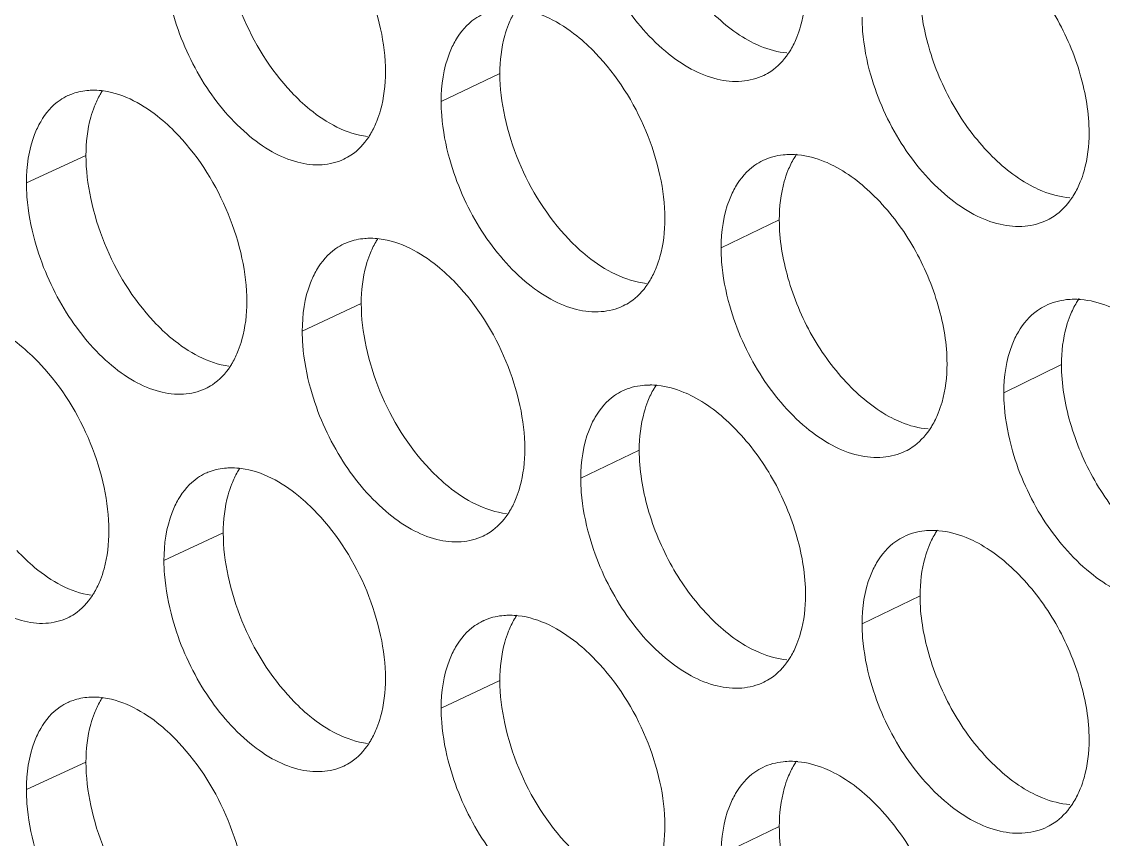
# Model space of a CAD drawing. Header units: millimetres. Extents: x 1177 to 4147, y 93 to 2194.
# Drawn here: x 2566.4 to 2580.43, y 813.43 to 824.05 of the extents above; entities that cross this region are included whole.
import ezdxf

# ---------------------------------------------------------------- set-up
doc = ezdxf.new("R2010")
doc.units = ezdxf.units.MM
doc.header["$LTSCALE"] = 0.1
doc.layers.get('0').update_dxf_attribs({"lineweight": 13})
doc.layers.add('标注', color=251, linetype='Continuous', lineweight=9)

# ---------------------------------------------------------------- blocks, each defined once
blk = doc.blocks.new('02')
at = {"layer": '标注'}
for p, q in [((4444.276, 767.514), (4443.187, 766.999)), ((4436.603, 765.999), (4435.5, 765.491)), ((4436.603, 765.999), (4435.5, 765.491)), ((4449.455, 764.805), (4448.376, 764.285)), ((4441.706, 763.253), (4440.612, 762.74)), ((4441.706, 763.253), (4440.612, 762.74)), ((4454.685, 762.121), (4453.616, 761.595)), ((4446.859, 760.532), (4445.775, 760.014)), ((4446.859, 760.532), (4445.775, 760.014)), ((4439.148, 758.998), (4438.049, 758.487)), ((4452.064, 757.835), (4450.989, 757.312)), ((4452.064, 757.835), (4450.989, 757.312)), ((4444.276, 756.264), (4443.187, 755.749)), ((4436.603, 754.749), (4435.5, 754.241)), ((4449.455, 753.555), (4448.376, 753.035))]:
    blk.add_line(p, q, dxfattribs=at)
for centre, radius, start, end in [((4436.704, 766.168), 1.034, 109.1713, 114.7632), ((4436.704, 766.168), 1.034, 109.1713, 114.7632), ((4436.739, 765.823), 1.384, 82.0095, 89.1943), ((4436.739, 765.823), 1.384, 82.0095, 89.1943), ((4449.664, 764.585), 1.43, 84.4925, 89.9118), ((4441.831, 763.405), 1.051, 110.5478, 115.181), ((4441.831, 763.405), 1.051, 110.5478, 115.181), ((4441.87, 763.06), 1.402, 83.021, 89.4851), ((4441.87, 763.06), 1.402, 83.021, 89.4851), ((4454.923, 761.882), 1.449, 85.444, 90.1903), ((4447.053, 760.321), 1.421, 84.008, 89.7708), ((4447.053, 760.321), 1.421, 84.008, 89.7708), ((4439.261, 759.159), 1.043, 109.8653, 114.9718), ((4439.298, 758.813), 1.393, 82.5184, 89.3404), ((4452.287, 757.606), 1.439, 84.9711, 90.0516), ((4452.287, 757.606), 1.439, 84.9711, 90.0516), ((4444.413, 756.408), 1.06, 111.219, 115.391), ((4444.455, 756.062), 1.411, 83.5175, 89.6286), ((4436.739, 754.573), 1.384, 82.0095, 89.1943), ((4436.704, 754.918), 1.034, 109.1713, 114.7632), ((4449.664, 753.335), 1.43, 84.4925, 89.9118)]:
    blk.add_arc(centre, radius, start, end, dxfattribs=at)
for points, knots in [([(4446.859, 771.782), (4446.859, 771.419), (4446.985, 770.667), (4447.421, 769.614), (4448.076, 768.718), (4448.638, 768.256), (4448.935, 768.102)], [0, 0, 0, 0, 0.247948, 0.513377, 0.771501, 1, 1, 1, 1]), ([(4442.155, 767.545), (4442.155, 767.814), (4442.085, 768.372), (4441.745, 769.451), (4441.276, 770.203), (4440.884, 770.618)], [0, 0, 0, 0, 0.238218, 0.493853, 1, 1, 1, 1]), ([(4439.148, 770.248), (4439.148, 769.979), (4439.218, 769.42), (4439.554, 768.34), (4440.02, 767.588), (4440.411, 767.172)], [0, 0, 0, 0, 0.238432, 0.494215, 1, 1, 1, 1]), ([(4445.935, 770.186), (4446.06, 769.744), (4446.427, 768.912), (4447.134, 768.059), (4447.792, 767.591), (4448.277, 767.394), (4448.748, 767.346), (4449.042, 767.421), (4449.169, 767.482)], [0, 0, 0, 0, 0.295542, 0.576027, 0.700439, 0.810823, 0.909172, 1, 1, 1, 1]), ([(4455.197, 766.418), (4455.197, 766.781), (4455.069, 767.532), (4454.624, 768.582), (4453.958, 769.475), (4453.389, 769.933), (4453.089, 770.086)], [0, 0, 0, 0, 0.247276, 0.512232, 0.770569, 1, 1, 1, 1]), ([(4449.781, 768.19), (4449.808, 768.256), (4449.907, 768.55), (4449.942, 768.863), (4449.942, 769.1)], [0, 0, 0, 0, 0.232474, 1, 1, 1, 1]), ([(4452.064, 769.085), (4452.064, 768.722), (4452.191, 767.97), (4452.632, 766.919), (4453.293, 766.025), (4453.861, 765.567), (4454.16, 765.415)], [0, 0, 0, 0, 0.24758, 0.512681, 0.770856, 1, 1, 1, 1]), ([(4438.207, 768.659), (4438.329, 768.217), (4438.688, 767.387), (4439.382, 766.53), (4440.027, 766.056), (4440.504, 765.854), (4440.967, 765.799), (4441.257, 765.868), (4441.383, 765.927)], [0, 0, 0, 0, 0.29692, 0.578074, 0.702428, 0.812421, 0.910064, 1, 1, 1, 1]), ([(4443.959, 768.616), (4443.908, 768.591), (4443.703, 768.473), (4443.544, 768.286), (4443.454, 768.131)], [0, 0, 0, 0, 0.241601, 1, 1, 1, 1]), ([(4444.59, 768.723), (4444.575, 768.7), (4444.515, 768.605), (4444.467, 768.504), (4444.435, 768.425)], [0, 0, 0, 0, 0.242329, 1, 1, 1, 1]), ([(4446.05, 767.892), (4445.94, 768.007), (4445.535, 768.384), (4445.01, 768.67), (4444.615, 768.714)], [0, 0, 0, 0, 0.284731, 1, 1, 1, 1]), ([(4450.989, 768.562), (4450.989, 768.475), (4451.005, 768.111), (4451.075, 767.751), (4451.151, 767.485)], [0, 0, 0, 0, 0.238471, 1, 1, 1, 1]), ([(4444.435, 768.425), (4444.409, 768.358), (4444.311, 768.064), (4444.276, 767.752), (4444.276, 767.514)], [0, 0, 0, 0, 0.232089, 1, 1, 1, 1]), ([(4449.621, 767.885), (4449.637, 767.908), (4449.698, 768.005), (4449.749, 768.109), (4449.781, 768.19)], [0, 0, 0, 0, 0.242432, 1, 1, 1, 1]), ([(4443.454, 768.131), (4443.41, 768.055), (4443.243, 767.7), (4443.187, 767.301), (4443.187, 766.999)], [0, 0, 0, 0, 0.226658, 1, 1, 1, 1]), ([(4448.935, 768.102), (4448.99, 768.074), (4449.199, 767.976), (4449.427, 767.913), (4449.595, 767.897)], [0, 0, 0, 0, 0.266559, 1, 1, 1, 1]), ([(4447.334, 764.825), (4447.334, 765.094), (4447.263, 765.652), (4446.92, 766.731), (4446.446, 767.48), (4446.05, 767.892)], [0, 0, 0, 0, 0.238081, 0.493556, 1, 1, 1, 1]), ([(4449.169, 767.482), (4449.213, 767.504), (4449.39, 767.605), (4449.535, 767.758), (4449.621, 767.885)], [0, 0, 0, 0, 0.2437, 1, 1, 1, 1]), ([(4441.996, 766.635), (4442.023, 766.702), (4442.12, 766.995), (4442.155, 767.307), (4442.155, 767.545)], [0, 0, 0, 0, 0.232027, 1, 1, 1, 1]), ([(4444.276, 767.514), (4444.276, 767.246), (4444.347, 766.687), (4444.686, 765.608), (4445.157, 764.858), (4445.552, 764.445)], [0, 0, 0, 0, 0.238296, 0.493918, 1, 1, 1, 1]), ([(4451.151, 767.485), (4451.278, 767.042), (4451.649, 766.209), (4452.367, 765.359), (4453.032, 764.895), (4453.524, 764.702), (4454, 764.659), (4454.295, 764.737), (4454.423, 764.8)], [0, 0, 0, 0, 0.294634, 0.574682, 0.699134, 0.809777, 0.908589, 1, 1, 1, 1]), ([(4436.758, 767.206), (4436.724, 767.207), (4436.59, 767.203), (4436.457, 767.177), (4436.364, 767.145)], [0, 0, 0, 0, 0.257182, 1, 1, 1, 1]), ([(4436.758, 767.206), (4436.724, 767.207), (4436.59, 767.203), (4436.457, 767.177), (4436.364, 767.145)], [0, 0, 0, 0, 0.257182, 1, 1, 1, 1]), ([(4436.907, 767.197), (4436.893, 767.175), (4436.837, 767.083), (4436.79, 766.984), (4436.76, 766.908)], [0, 0, 0, 0, 0.24222, 1, 1, 1, 1]), ([(4436.907, 767.197), (4436.893, 767.175), (4436.837, 767.083), (4436.79, 766.984), (4436.76, 766.908)], [0, 0, 0, 0, 0.24222, 1, 1, 1, 1]), ([(4438.32, 766.364), (4438.214, 766.477), (4437.822, 766.851), (4437.316, 767.139), (4436.931, 767.193)], [0, 0, 0, 0, 0.284921, 1, 1, 1, 1]), ([(4438.32, 766.364), (4438.214, 766.477), (4437.822, 766.851), (4437.316, 767.139), (4436.931, 767.193)], [0, 0, 0, 0, 0.284921, 1, 1, 1, 1]), ([(4440.411, 767.172), (4440.518, 767.058), (4440.914, 766.682), (4441.429, 766.395), (4441.819, 766.347)], [0, 0, 0, 0, 0.284983, 1, 1, 1, 1]), ([(4436.27, 767.107), (4436.219, 767.083), (4436.013, 766.967), (4435.853, 766.778), (4435.764, 766.623)], [0, 0, 0, 0, 0.240997, 1, 1, 1, 1]), ([(4436.27, 767.107), (4436.219, 767.083), (4436.013, 766.967), (4435.853, 766.778), (4435.764, 766.623)], [0, 0, 0, 0, 0.240997, 1, 1, 1, 1]), ([(4443.187, 766.999), (4443.187, 766.912), (4443.202, 766.548), (4443.271, 766.188), (4443.346, 765.921)], [0, 0, 0, 0, 0.238377, 1, 1, 1, 1]), ([(4436.76, 766.908), (4436.734, 766.841), (4436.638, 766.548), (4436.603, 766.236), (4436.603, 765.999)], [0, 0, 0, 0, 0.231643, 1, 1, 1, 1]), ([(4436.76, 766.908), (4436.734, 766.841), (4436.638, 766.548), (4436.603, 766.236), (4436.603, 765.999)], [0, 0, 0, 0, 0.231643, 1, 1, 1, 1]), ([(4435.764, 766.623), (4435.72, 766.546), (4435.555, 766.191), (4435.5, 765.793), (4435.5, 765.491)], [0, 0, 0, 0, 0.225927, 1, 1, 1, 1]), ([(4435.764, 766.623), (4435.72, 766.546), (4435.555, 766.191), (4435.5, 765.793), (4435.5, 765.491)], [0, 0, 0, 0, 0.225927, 1, 1, 1, 1]), ([(4441.844, 766.339), (4441.858, 766.362), (4441.917, 766.456), (4441.965, 766.557), (4441.996, 766.635)], [0, 0, 0, 0, 0.242305, 1, 1, 1, 1]), ([(4439.585, 763.288), (4439.585, 763.557), (4439.515, 764.116), (4439.177, 765.195), (4438.711, 765.948), (4438.32, 766.364)], [0, 0, 0, 0, 0.238287, 0.494002, 1, 1, 1, 1]), ([(4439.585, 763.288), (4439.585, 763.557), (4439.515, 764.116), (4439.177, 765.195), (4438.711, 765.948), (4438.32, 766.364)], [0, 0, 0, 0, 0.238287, 0.494002, 1, 1, 1, 1]), ([(4455.034, 765.507), (4455.062, 765.573), (4455.161, 765.867), (4455.197, 766.18), (4455.197, 766.418)], [0, 0, 0, 0, 0.232772, 1, 1, 1, 1]), ([(4441.383, 765.927), (4441.428, 765.949), (4441.61, 766.051), (4441.757, 766.208), (4441.844, 766.339)], [0, 0, 0, 0, 0.243002, 1, 1, 1, 1]), ([(4436.603, 765.999), (4436.603, 765.729), (4436.673, 765.171), (4437.007, 764.091), (4437.47, 763.337), (4437.86, 762.92)], [0, 0, 0, 0, 0.238501, 0.494363, 1, 1, 1, 1]), ([(4436.603, 765.999), (4436.603, 765.729), (4436.673, 765.171), (4437.007, 764.091), (4437.47, 763.337), (4437.86, 762.92)], [0, 0, 0, 0, 0.238501, 0.494363, 1, 1, 1, 1]), ([(4449.666, 766.015), (4449.62, 766.015), (4449.443, 766.006), (4449.267, 765.959), (4449.148, 765.902)], [0, 0, 0, 0, 0.258394, 1, 1, 1, 1]), ([(4449.775, 766.02), (4449.76, 765.997), (4449.699, 765.9), (4449.648, 765.797), (4449.616, 765.716)], [0, 0, 0, 0, 0.242417, 1, 1, 1, 1]), ([(4450.466, 765.804), (4450.411, 765.832), (4450.2, 765.93), (4449.971, 765.992), (4449.801, 766.008)], [0, 0, 0, 0, 0.266613, 1, 1, 1, 1]), ([(4443.346, 765.921), (4443.47, 765.479), (4443.834, 764.648), (4444.537, 763.794), (4445.19, 763.323), (4445.673, 763.125), (4446.142, 763.074), (4446.434, 763.147), (4446.561, 763.208)], [0, 0, 0, 0, 0.295999, 0.576706, 0.701098, 0.811352, 0.909467, 1, 1, 1, 1]), ([(4449.148, 765.902), (4449.097, 765.877), (4448.894, 765.758), (4448.735, 765.571), (4448.645, 765.417)], [0, 0, 0, 0, 0.241979, 1, 1, 1, 1]), ([(4452.564, 762.131), (4452.564, 762.494), (4452.436, 763.246), (4451.993, 764.297), (4451.331, 765.191), (4450.765, 765.65), (4450.466, 765.804)], [0, 0, 0, 0, 0.24746, 0.512581, 0.770891, 1, 1, 1, 1]), ([(4449.616, 765.716), (4449.589, 765.65), (4449.491, 765.356), (4449.455, 765.043), (4449.455, 764.805)], [0, 0, 0, 0, 0.232387, 1, 1, 1, 1]), ([(4435.5, 765.491), (4435.5, 765.404), (4435.515, 765.04), (4435.583, 764.679), (4435.657, 764.412)], [0, 0, 0, 0, 0.238286, 1, 1, 1, 1]), ([(4435.5, 765.491), (4435.5, 765.404), (4435.515, 765.04), (4435.583, 764.679), (4435.657, 764.412)], [0, 0, 0, 0, 0.238286, 1, 1, 1, 1]), ([(4448.645, 765.417), (4448.6, 765.34), (4448.432, 764.986), (4448.376, 764.586), (4448.376, 764.285)], [0, 0, 0, 0, 0.227147, 1, 1, 1, 1]), ([(4454.16, 765.415), (4454.217, 765.386), (4454.433, 765.287), (4454.669, 765.226), (4454.843, 765.212)], [0, 0, 0, 0, 0.266627, 1, 1, 1, 1]), ([(4454.87, 765.197), (4454.886, 765.22), (4454.949, 765.319), (4455.001, 765.424), (4455.034, 765.507)], [0, 0, 0, 0, 0.242531, 1, 1, 1, 1]), ([(4454.423, 764.8), (4454.467, 764.821), (4454.641, 764.922), (4454.784, 765.072), (4454.87, 765.197)], [0, 0, 0, 0, 0.244132, 1, 1, 1, 1]), ([(4447.173, 763.915), (4447.2, 763.982), (4447.299, 764.276), (4447.334, 764.588), (4447.334, 764.825)], [0, 0, 0, 0, 0.232325, 1, 1, 1, 1]), ([(4449.455, 764.805), (4449.455, 764.442), (4449.582, 763.69), (4450.02, 762.639), (4450.678, 761.744), (4451.243, 761.284), (4451.541, 761.13)], [0, 0, 0, 0, 0.247764, 0.513029, 0.771178, 1, 1, 1, 1]), ([(4435.657, 764.412), (4435.778, 763.97), (4436.135, 763.141), (4436.823, 762.283), (4437.464, 761.807), (4437.939, 761.602), (4438.399, 761.545), (4438.688, 761.613), (4438.813, 761.671)], [0, 0, 0, 0, 0.297384, 0.578764, 0.7031, 0.812961, 0.910366, 1, 1, 1, 1]), ([(4435.657, 764.412), (4435.778, 763.97), (4436.135, 763.141), (4436.823, 762.283), (4437.464, 761.807), (4437.939, 761.602), (4438.399, 761.545), (4438.688, 761.613), (4438.813, 761.671)], [0, 0, 0, 0, 0.297384, 0.578764, 0.7031, 0.812961, 0.910366, 1, 1, 1, 1]), ([(4441.383, 764.357), (4441.332, 764.333), (4441.127, 764.215), (4440.967, 764.027), (4440.878, 763.872)], [0, 0, 0, 0, 0.241405, 1, 1, 1, 1]), ([(4441.383, 764.357), (4441.332, 764.333), (4441.127, 764.215), (4440.967, 764.027), (4440.878, 763.872)], [0, 0, 0, 0, 0.241405, 1, 1, 1, 1]), ([(4441.883, 764.462), (4441.846, 764.462), (4441.703, 764.457), (4441.561, 764.427), (4441.462, 764.39)], [0, 0, 0, 0, 0.257421, 1, 1, 1, 1]), ([(4441.883, 764.462), (4441.846, 764.462), (4441.703, 764.457), (4441.561, 764.427), (4441.462, 764.39)], [0, 0, 0, 0, 0.257421, 1, 1, 1, 1]), ([(4442.016, 764.458), (4442.001, 764.436), (4441.943, 764.342), (4441.895, 764.241), (4441.864, 764.163)], [0, 0, 0, 0, 0.24229, 1, 1, 1, 1]), ([(4442.016, 764.458), (4442.001, 764.436), (4441.943, 764.342), (4441.895, 764.241), (4441.864, 764.163)], [0, 0, 0, 0, 0.24229, 1, 1, 1, 1]), ([(4443.46, 763.627), (4443.352, 763.741), (4442.951, 764.117), (4442.433, 764.404), (4442.04, 764.451)], [0, 0, 0, 0, 0.2848, 1, 1, 1, 1]), ([(4443.46, 763.627), (4443.352, 763.741), (4442.951, 764.117), (4442.433, 764.404), (4442.04, 764.451)], [0, 0, 0, 0, 0.2848, 1, 1, 1, 1]), ([(4445.552, 764.445), (4445.662, 764.33), (4446.067, 763.951), (4446.594, 763.666), (4446.991, 763.624)], [0, 0, 0, 0, 0.28484, 1, 1, 1, 1]), ([(4441.864, 764.163), (4441.838, 764.096), (4441.74, 763.803), (4441.706, 763.49), (4441.706, 763.253)], [0, 0, 0, 0, 0.231941, 1, 1, 1, 1]), ([(4441.864, 764.163), (4441.838, 764.096), (4441.74, 763.803), (4441.706, 763.49), (4441.706, 763.253)], [0, 0, 0, 0, 0.231941, 1, 1, 1, 1]), ([(4448.376, 764.285), (4448.376, 764.198), (4448.391, 763.834), (4448.461, 763.474), (4448.537, 763.208)], [0, 0, 0, 0, 0.238439, 1, 1, 1, 1]), ([(4440.878, 763.872), (4440.833, 763.796), (4440.667, 763.441), (4440.612, 763.042), (4440.612, 762.74)], [0, 0, 0, 0, 0.226413, 1, 1, 1, 1]), ([(4440.878, 763.872), (4440.833, 763.796), (4440.667, 763.441), (4440.612, 763.042), (4440.612, 762.74)], [0, 0, 0, 0, 0.226413, 1, 1, 1, 1]), ([(4447.016, 763.614), (4447.031, 763.637), (4447.092, 763.733), (4447.141, 763.836), (4447.173, 763.915)], [0, 0, 0, 0, 0.242387, 1, 1, 1, 1]), ([(4444.738, 760.557), (4444.738, 760.826), (4444.667, 761.384), (4444.326, 762.463), (4443.855, 763.213), (4443.46, 763.627)], [0, 0, 0, 0, 0.23815, 0.493704, 1, 1, 1, 1]), ([(4444.738, 760.557), (4444.738, 760.826), (4444.667, 761.384), (4444.326, 762.463), (4443.855, 763.213), (4443.46, 763.627)], [0, 0, 0, 0, 0.23815, 0.493704, 1, 1, 1, 1]), ([(4446.561, 763.208), (4446.606, 763.229), (4446.784, 763.331), (4446.93, 763.485), (4447.016, 763.614)], [0, 0, 0, 0, 0.243475, 1, 1, 1, 1]), ([(4455.011, 763.342), (4454.995, 763.318), (4454.932, 763.22), (4454.881, 763.114), (4454.848, 763.032)], [0, 0, 0, 0, 0.242516, 1, 1, 1, 1]), ([(4439.427, 762.379), (4439.453, 762.446), (4439.55, 762.739), (4439.585, 763.051), (4439.585, 763.288)], [0, 0, 0, 0, 0.231878, 1, 1, 1, 1]), ([(4439.427, 762.379), (4439.453, 762.446), (4439.55, 762.739), (4439.585, 763.051), (4439.585, 763.288)], [0, 0, 0, 0, 0.231878, 1, 1, 1, 1]), ([(4441.706, 763.253), (4441.706, 762.984), (4441.776, 762.426), (4442.114, 761.346), (4442.582, 760.595), (4442.975, 760.18)], [0, 0, 0, 0, 0.238364, 0.494066, 1, 1, 1, 1]), ([(4441.706, 763.253), (4441.706, 762.984), (4441.776, 762.426), (4442.114, 761.346), (4442.582, 760.595), (4442.975, 760.18)], [0, 0, 0, 0, 0.238364, 0.494066, 1, 1, 1, 1]), ([(4448.537, 763.208), (4448.662, 762.765), (4449.032, 761.932), (4449.744, 761.081), (4450.405, 760.615), (4450.894, 760.42), (4451.368, 760.374), (4451.662, 760.451), (4451.79, 760.513)], [0, 0, 0, 0, 0.295087, 0.575352, 0.699785, 0.810298, 0.90888, 1, 1, 1, 1]), ([(4454.388, 763.212), (4454.337, 763.187), (4454.135, 763.067), (4453.976, 762.88), (4453.886, 762.727)], [0, 0, 0, 0, 0.242339, 1, 1, 1, 1]), ([(4454.918, 763.331), (4454.871, 763.331), (4454.69, 763.322), (4454.509, 763.272), (4454.388, 763.212)], [0, 0, 0, 0, 0.258411, 1, 1, 1, 1]), ([(4455.726, 763.124), (4455.669, 763.153), (4455.45, 763.252), (4455.213, 763.313), (4455.038, 763.327)], [0, 0, 0, 0, 0.266684, 1, 1, 1, 1]), ([(4435.769, 762.117), (4435.664, 762.229), (4435.277, 762.602), (4434.778, 762.891), (4434.396, 762.947)], [0, 0, 0, 0, 0.284973, 1, 1, 1, 1]), ([(4454.848, 763.032), (4454.821, 762.966), (4454.721, 762.672), (4454.685, 762.358), (4454.685, 762.121)], [0, 0, 0, 0, 0.232686, 1, 1, 1, 1]), ([(4437.86, 762.92), (4437.966, 762.806), (4438.358, 762.431), (4438.866, 762.143), (4439.253, 762.092)], [0, 0, 0, 0, 0.285047, 1, 1, 1, 1]), ([(4437.86, 762.92), (4437.966, 762.806), (4438.358, 762.431), (4438.866, 762.143), (4439.253, 762.092)], [0, 0, 0, 0, 0.285047, 1, 1, 1, 1]), ([(4440.612, 762.74), (4440.612, 762.653), (4440.627, 762.29), (4440.696, 761.929), (4440.77, 761.662)], [0, 0, 0, 0, 0.238347, 1, 1, 1, 1]), ([(4440.612, 762.74), (4440.612, 762.653), (4440.627, 762.29), (4440.696, 761.929), (4440.77, 761.662)], [0, 0, 0, 0, 0.238347, 1, 1, 1, 1]), ([(4453.886, 762.727), (4453.841, 762.65), (4453.673, 762.296), (4453.616, 761.896), (4453.616, 761.595)], [0, 0, 0, 0, 0.227639, 1, 1, 1, 1]), ([(4439.277, 762.086), (4439.291, 762.109), (4439.349, 762.202), (4439.396, 762.302), (4439.427, 762.379)], [0, 0, 0, 0, 0.242268, 1, 1, 1, 1]), ([(4439.277, 762.086), (4439.291, 762.109), (4439.349, 762.202), (4439.396, 762.302), (4439.427, 762.379)], [0, 0, 0, 0, 0.242268, 1, 1, 1, 1]), ([(4452.401, 761.22), (4452.428, 761.287), (4452.528, 761.58), (4452.564, 761.893), (4452.564, 762.131)], [0, 0, 0, 0, 0.232623, 1, 1, 1, 1]), ([(4437.028, 759.038), (4437.028, 759.307), (4436.958, 759.866), (4436.622, 760.946), (4436.159, 761.699), (4435.769, 762.117)], [0, 0, 0, 0, 0.238356, 0.494151, 1, 1, 1, 1]), ([(4438.813, 761.671), (4438.859, 761.693), (4439.042, 761.795), (4439.19, 761.954), (4439.277, 762.086)], [0, 0, 0, 0, 0.242755, 1, 1, 1, 1]), ([(4438.813, 761.671), (4438.859, 761.693), (4439.042, 761.795), (4439.19, 761.954), (4439.277, 762.086)], [0, 0, 0, 0, 0.242755, 1, 1, 1, 1]), ([(4454.685, 762.121), (4454.685, 761.758), (4454.813, 761.006), (4455.256, 759.956), (4455.921, 759.064), (4456.491, 758.607), (4456.791, 758.456)], [0, 0, 0, 0, 0.247397, 0.512334, 0.770535, 1, 1, 1, 1]), ([(4447.059, 761.741), (4447.013, 761.741), (4446.838, 761.733), (4446.665, 761.687), (4446.547, 761.631)], [0, 0, 0, 0, 0.258386, 1, 1, 1, 1]), ([(4447.059, 761.741), (4447.013, 761.741), (4446.838, 761.733), (4446.665, 761.687), (4446.547, 761.631)], [0, 0, 0, 0, 0.258386, 1, 1, 1, 1]), ([(4447.176, 761.743), (4447.161, 761.721), (4447.101, 761.625), (4447.051, 761.522), (4447.019, 761.443)], [0, 0, 0, 0, 0.242372, 1, 1, 1, 1]), ([(4447.176, 761.743), (4447.161, 761.721), (4447.101, 761.625), (4447.051, 761.522), (4447.019, 761.443)], [0, 0, 0, 0, 0.242372, 1, 1, 1, 1]), ([(4447.855, 761.528), (4447.8, 761.556), (4447.593, 761.653), (4447.368, 761.716), (4447.201, 761.733)], [0, 0, 0, 0, 0.266572, 1, 1, 1, 1]), ([(4447.855, 761.528), (4447.8, 761.556), (4447.593, 761.653), (4447.368, 761.716), (4447.201, 761.733)], [0, 0, 0, 0, 0.266572, 1, 1, 1, 1]), ([(4440.77, 761.662), (4440.893, 761.22), (4441.255, 760.389), (4441.953, 759.534), (4442.602, 759.062), (4443.082, 758.861), (4443.548, 758.808), (4443.839, 758.88), (4443.965, 758.939)], [0, 0, 0, 0, 0.296459, 0.577388, 0.701761, 0.811885, 0.909764, 1, 1, 1, 1]), ([(4440.77, 761.662), (4440.893, 761.22), (4441.255, 760.389), (4441.953, 759.534), (4442.602, 759.062), (4443.082, 758.861), (4443.548, 758.808), (4443.839, 758.88), (4443.965, 758.939)], [0, 0, 0, 0, 0.296459, 0.577388, 0.701761, 0.811885, 0.909764, 1, 1, 1, 1]), ([(4446.547, 761.631), (4446.496, 761.606), (4446.292, 761.488), (4446.133, 761.3), (4446.043, 761.146)], [0, 0, 0, 0, 0.241792, 1, 1, 1, 1]), ([(4446.547, 761.631), (4446.496, 761.606), (4446.292, 761.488), (4446.133, 761.3), (4446.043, 761.146)], [0, 0, 0, 0, 0.241792, 1, 1, 1, 1]), ([(4449.942, 757.85), (4449.942, 758.213), (4449.815, 758.965), (4449.375, 760.017), (4448.716, 760.912), (4448.152, 761.373), (4447.855, 761.528)], [0, 0, 0, 0, 0.247645, 0.51293, 0.771215, 1, 1, 1, 1]), ([(4449.942, 757.85), (4449.942, 758.213), (4449.815, 758.965), (4449.375, 760.017), (4448.716, 760.912), (4448.152, 761.373), (4447.855, 761.528)], [0, 0, 0, 0, 0.247645, 0.51293, 0.771215, 1, 1, 1, 1]), ([(4453.616, 761.595), (4453.616, 761.508), (4453.631, 761.145), (4453.702, 760.785), (4453.778, 760.519)], [0, 0, 0, 0, 0.238502, 1, 1, 1, 1]), ([(4447.019, 761.443), (4446.993, 761.376), (4446.895, 761.082), (4446.859, 760.769), (4446.859, 760.532)], [0, 0, 0, 0, 0.232238, 1, 1, 1, 1]), ([(4447.019, 761.443), (4446.993, 761.376), (4446.895, 761.082), (4446.859, 760.769), (4446.859, 760.532)], [0, 0, 0, 0, 0.232238, 1, 1, 1, 1]), ([(4446.043, 761.146), (4445.998, 761.069), (4445.831, 760.715), (4445.775, 760.316), (4445.775, 760.014)], [0, 0, 0, 0, 0.226902, 1, 1, 1, 1]), ([(4446.043, 761.146), (4445.998, 761.069), (4445.831, 760.715), (4445.775, 760.316), (4445.775, 760.014)], [0, 0, 0, 0, 0.226902, 1, 1, 1, 1]), ([(4451.541, 761.13), (4451.597, 761.102), (4451.81, 761.003), (4452.041, 760.941), (4452.213, 760.926)], [0, 0, 0, 0, 0.266595, 1, 1, 1, 1]), ([(4452.239, 760.913), (4452.255, 760.936), (4452.317, 761.034), (4452.369, 761.139), (4452.401, 761.22)], [0, 0, 0, 0, 0.242481, 1, 1, 1, 1]), ([(4451.79, 760.513), (4451.834, 760.535), (4452.009, 760.635), (4452.153, 760.787), (4452.239, 760.913)], [0, 0, 0, 0, 0.24392, 1, 1, 1, 1]), ([(4444.578, 759.647), (4444.605, 759.714), (4444.703, 760.007), (4444.738, 760.32), (4444.738, 760.557)], [0, 0, 0, 0, 0.232176, 1, 1, 1, 1]), ([(4444.578, 759.647), (4444.605, 759.714), (4444.703, 760.007), (4444.738, 760.32), (4444.738, 760.557)], [0, 0, 0, 0, 0.232176, 1, 1, 1, 1]), ([(4446.859, 760.532), (4446.859, 760.169), (4446.985, 759.417), (4447.421, 758.364), (4448.076, 757.468), (4448.638, 757.006), (4448.935, 756.852)], [0, 0, 0, 0, 0.247948, 0.513377, 0.771501, 1, 1, 1, 1]), ([(4446.859, 760.532), (4446.859, 760.169), (4446.985, 759.417), (4447.421, 758.364), (4448.076, 757.468), (4448.638, 757.006), (4448.935, 756.852)], [0, 0, 0, 0, 0.247948, 0.513377, 0.771501, 1, 1, 1, 1]), ([(4453.778, 760.519), (4453.905, 760.075), (4454.28, 759.242), (4455.002, 758.393), (4455.671, 757.931), (4456.166, 757.74), (4456.644, 757.699), (4456.941, 757.779), (4457.07, 757.843)], [0, 0, 0, 0, 0.294183, 0.574014, 0.698487, 0.809259, 0.908301, 1, 1, 1, 1]), ([(4433.119, 760.171), (4433.24, 759.73), (4433.594, 758.9), (4434.278, 758.041), (4434.915, 757.563), (4435.386, 757.357), (4435.845, 757.297), (4436.132, 757.364), (4436.256, 757.421)], [0, 0, 0, 0, 0.29785, 0.579458, 0.703775, 0.813505, 0.91067, 1, 1, 1, 1]), ([(4439.314, 760.206), (4439.278, 760.206), (4439.14, 760.202), (4439.003, 760.174), (4438.906, 760.139)], [0, 0, 0, 0, 0.257304, 1, 1, 1, 1]), ([(4439.455, 760.2), (4439.441, 760.178), (4439.383, 760.084), (4439.336, 759.985), (4439.306, 759.907)], [0, 0, 0, 0, 0.242253, 1, 1, 1, 1]), ([(4440.884, 759.368), (4440.776, 759.481), (4440.38, 759.856), (4439.868, 760.143), (4439.479, 760.194)], [0, 0, 0, 0, 0.284863, 1, 1, 1, 1]), ([(4442.975, 760.18), (4443.084, 760.066), (4443.484, 759.688), (4444.005, 759.402), (4444.398, 759.357)], [0, 0, 0, 0, 0.284914, 1, 1, 1, 1]), ([(4442.975, 760.18), (4443.084, 760.066), (4443.484, 759.688), (4444.005, 759.402), (4444.398, 759.357)], [0, 0, 0, 0, 0.284914, 1, 1, 1, 1]), ([(4438.82, 760.104), (4438.769, 760.08), (4438.563, 759.963), (4438.404, 759.774), (4438.314, 759.62)], [0, 0, 0, 0, 0.241203, 1, 1, 1, 1]), ([(4445.775, 760.014), (4445.775, 759.927), (4445.79, 759.563), (4445.86, 759.203), (4445.935, 758.936)], [0, 0, 0, 0, 0.238408, 1, 1, 1, 1]), ([(4445.775, 760.014), (4445.775, 759.927), (4445.79, 759.563), (4445.86, 759.203), (4445.935, 758.936)], [0, 0, 0, 0, 0.238408, 1, 1, 1, 1]), ([(4439.306, 759.907), (4439.279, 759.841), (4439.183, 759.547), (4439.148, 759.235), (4439.148, 758.998)], [0, 0, 0, 0, 0.231792, 1, 1, 1, 1]), ([(4438.314, 759.62), (4438.27, 759.543), (4438.104, 759.188), (4438.049, 758.789), (4438.049, 758.487)], [0, 0, 0, 0, 0.22617, 1, 1, 1, 1]), ([(4444.423, 759.349), (4444.438, 759.371), (4444.498, 759.467), (4444.547, 759.568), (4444.578, 759.647)], [0, 0, 0, 0, 0.242345, 1, 1, 1, 1]), ([(4444.423, 759.349), (4444.438, 759.371), (4444.498, 759.467), (4444.547, 759.568), (4444.578, 759.647)], [0, 0, 0, 0, 0.242345, 1, 1, 1, 1]), ([(4442.155, 756.295), (4442.155, 756.564), (4442.085, 757.122), (4441.745, 758.201), (4441.276, 758.953), (4440.884, 759.368)], [0, 0, 0, 0, 0.238218, 0.493853, 1, 1, 1, 1]), ([(4443.965, 758.939), (4444.01, 758.961), (4444.191, 759.063), (4444.337, 759.219), (4444.423, 759.349)], [0, 0, 0, 0, 0.243242, 1, 1, 1, 1]), ([(4443.965, 758.939), (4444.01, 758.961), (4444.191, 759.063), (4444.337, 759.219), (4444.423, 759.349)], [0, 0, 0, 0, 0.243242, 1, 1, 1, 1]), ([(4436.87, 758.129), (4436.897, 758.196), (4436.993, 758.489), (4437.028, 758.801), (4437.028, 759.038)], [0, 0, 0, 0, 0.231729, 1, 1, 1, 1]), ([(4439.148, 758.998), (4439.148, 758.729), (4439.218, 758.17), (4439.554, 757.09), (4440.02, 756.338), (4440.411, 755.922)], [0, 0, 0, 0, 0.238432, 0.494215, 1, 1, 1, 1]), ([(4445.935, 758.936), (4446.06, 758.494), (4446.427, 757.662), (4447.134, 756.809), (4447.792, 756.341), (4448.277, 756.144), (4448.748, 756.096), (4449.042, 756.171), (4449.169, 756.232)], [0, 0, 0, 0, 0.295542, 0.576027, 0.700439, 0.810823, 0.909172, 1, 1, 1, 1]), ([(4445.935, 758.936), (4446.06, 758.494), (4446.427, 757.662), (4447.134, 756.809), (4447.792, 756.341), (4448.277, 756.144), (4448.748, 756.096), (4449.042, 756.171), (4449.169, 756.232)], [0, 0, 0, 0, 0.295542, 0.576027, 0.700439, 0.810823, 0.909172, 1, 1, 1, 1]), ([(4451.762, 758.929), (4451.711, 758.904), (4451.508, 758.784), (4451.349, 758.597), (4451.259, 758.444)], [0, 0, 0, 0, 0.242161, 1, 1, 1, 1]), ([(4451.762, 758.929), (4451.711, 758.904), (4451.508, 758.784), (4451.349, 758.597), (4451.259, 758.444)], [0, 0, 0, 0, 0.242161, 1, 1, 1, 1]), ([(4452.286, 759.045), (4452.239, 759.045), (4452.06, 759.036), (4451.882, 758.987), (4451.762, 758.929)], [0, 0, 0, 0, 0.258402, 1, 1, 1, 1]), ([(4452.286, 759.045), (4452.239, 759.045), (4452.06, 759.036), (4451.882, 758.987), (4451.762, 758.929)], [0, 0, 0, 0, 0.258402, 1, 1, 1, 1]), ([(4452.387, 759.053), (4452.371, 759.03), (4452.309, 758.932), (4452.258, 758.828), (4452.226, 758.746)], [0, 0, 0, 0, 0.242465, 1, 1, 1, 1]), ([(4452.387, 759.053), (4452.371, 759.03), (4452.309, 758.932), (4452.258, 758.828), (4452.226, 758.746)], [0, 0, 0, 0, 0.242465, 1, 1, 1, 1]), ([(4453.089, 758.836), (4453.033, 758.864), (4452.819, 758.963), (4452.586, 759.025), (4452.413, 759.04)], [0, 0, 0, 0, 0.266651, 1, 1, 1, 1]), ([(4453.089, 758.836), (4453.033, 758.864), (4452.819, 758.963), (4452.586, 759.025), (4452.413, 759.04)], [0, 0, 0, 0, 0.266651, 1, 1, 1, 1]), ([(4452.226, 758.746), (4452.199, 758.68), (4452.1, 758.386), (4452.064, 758.073), (4452.064, 757.835)], [0, 0, 0, 0, 0.232536, 1, 1, 1, 1]), ([(4452.226, 758.746), (4452.199, 758.68), (4452.1, 758.386), (4452.064, 758.073), (4452.064, 757.835)], [0, 0, 0, 0, 0.232536, 1, 1, 1, 1]), ([(4455.197, 755.168), (4455.197, 755.531), (4455.069, 756.282), (4454.624, 757.332), (4453.958, 758.225), (4453.389, 758.683), (4453.089, 758.836)], [0, 0, 0, 0, 0.247276, 0.512232, 0.770569, 1, 1, 1, 1]), ([(4455.197, 755.168), (4455.197, 755.531), (4455.069, 756.282), (4454.624, 757.332), (4453.958, 758.225), (4453.389, 758.683), (4453.089, 758.836)], [0, 0, 0, 0, 0.247276, 0.512232, 0.770569, 1, 1, 1, 1]), ([(4435.322, 758.674), (4435.427, 758.561), (4435.814, 758.187), (4436.316, 757.898), (4436.699, 757.844)], [0, 0, 0, 0, 0.285106, 1, 1, 1, 1]), ([(4438.049, 758.487), (4438.049, 758.401), (4438.064, 758.037), (4438.133, 757.676), (4438.207, 757.409)], [0, 0, 0, 0, 0.238316, 1, 1, 1, 1]), ([(4451.259, 758.444), (4451.214, 758.367), (4451.046, 758.013), (4450.989, 757.613), (4450.989, 757.312)], [0, 0, 0, 0, 0.227393, 1, 1, 1, 1]), ([(4451.259, 758.444), (4451.214, 758.367), (4451.046, 758.013), (4450.989, 757.613), (4450.989, 757.312)], [0, 0, 0, 0, 0.227393, 1, 1, 1, 1]), ([(4436.723, 757.839), (4436.737, 757.861), (4436.794, 757.954), (4436.84, 758.053), (4436.87, 758.129)], [0, 0, 0, 0, 0.242235, 1, 1, 1, 1]), ([(4436.256, 757.421), (4436.303, 757.442), (4436.487, 757.545), (4436.636, 757.706), (4436.723, 757.839)], [0, 0, 0, 0, 0.242501, 1, 1, 1, 1]), ([(4449.781, 756.94), (4449.808, 757.006), (4449.907, 757.3), (4449.942, 757.613), (4449.942, 757.85)], [0, 0, 0, 0, 0.232474, 1, 1, 1, 1]), ([(4449.781, 756.94), (4449.808, 757.006), (4449.907, 757.3), (4449.942, 757.613), (4449.942, 757.85)], [0, 0, 0, 0, 0.232474, 1, 1, 1, 1]), ([(4452.064, 757.835), (4452.064, 757.472), (4452.191, 756.72), (4452.632, 755.669), (4453.293, 754.775), (4453.861, 754.317), (4454.16, 754.165)], [0, 0, 0, 0, 0.24758, 0.512681, 0.770856, 1, 1, 1, 1]), ([(4452.064, 757.835), (4452.064, 757.472), (4452.191, 756.72), (4452.632, 755.669), (4453.293, 754.775), (4453.861, 754.317), (4454.16, 754.165)], [0, 0, 0, 0, 0.24758, 0.512681, 0.770856, 1, 1, 1, 1]), ([(4438.207, 757.409), (4438.329, 756.967), (4438.688, 756.137), (4439.382, 755.28), (4440.027, 754.806), (4440.504, 754.604), (4440.967, 754.549), (4441.257, 754.618), (4441.383, 754.677)], [0, 0, 0, 0, 0.29692, 0.578074, 0.702428, 0.812421, 0.910064, 1, 1, 1, 1]), ([(4443.959, 757.366), (4443.908, 757.341), (4443.703, 757.223), (4443.544, 757.036), (4443.454, 756.881)], [0, 0, 0, 0, 0.241601, 1, 1, 1, 1]), ([(4444.464, 757.473), (4444.426, 757.473), (4444.279, 757.468), (4444.132, 757.436), (4444.03, 757.396)], [0, 0, 0, 0, 0.257534, 1, 1, 1, 1]), ([(4444.59, 757.473), (4444.575, 757.45), (4444.515, 757.355), (4444.467, 757.254), (4444.435, 757.175)], [0, 0, 0, 0, 0.242329, 1, 1, 1, 1]), ([(4446.05, 756.642), (4445.94, 756.757), (4445.535, 757.134), (4445.01, 757.42), (4444.615, 757.464)], [0, 0, 0, 0, 0.284731, 1, 1, 1, 1]), ([(4444.435, 757.175), (4444.409, 757.108), (4444.311, 756.814), (4444.276, 756.502), (4444.276, 756.264)], [0, 0, 0, 0, 0.232089, 1, 1, 1, 1]), ([(4450.989, 757.312), (4450.989, 757.225), (4451.005, 756.861), (4451.075, 756.501), (4451.151, 756.235)], [0, 0, 0, 0, 0.238471, 1, 1, 1, 1]), ([(4450.989, 757.312), (4450.989, 757.225), (4451.005, 756.861), (4451.075, 756.501), (4451.151, 756.235)], [0, 0, 0, 0, 0.238471, 1, 1, 1, 1]), ([(4449.621, 756.635), (4449.637, 756.658), (4449.698, 756.755), (4449.749, 756.859), (4449.781, 756.94)], [0, 0, 0, 0, 0.242432, 1, 1, 1, 1]), ([(4449.621, 756.635), (4449.637, 756.658), (4449.698, 756.755), (4449.749, 756.859), (4449.781, 756.94)], [0, 0, 0, 0, 0.242432, 1, 1, 1, 1]), ([(4443.454, 756.881), (4443.41, 756.805), (4443.243, 756.45), (4443.187, 756.051), (4443.187, 755.749)], [0, 0, 0, 0, 0.226658, 1, 1, 1, 1]), ([(4448.935, 756.852), (4448.99, 756.824), (4449.199, 756.726), (4449.427, 756.663), (4449.595, 756.647)], [0, 0, 0, 0, 0.266559, 1, 1, 1, 1]), ([(4448.935, 756.852), (4448.99, 756.824), (4449.199, 756.726), (4449.427, 756.663), (4449.595, 756.647)], [0, 0, 0, 0, 0.266559, 1, 1, 1, 1]), ([(4447.334, 753.575), (4447.334, 753.844), (4447.263, 754.402), (4446.92, 755.481), (4446.446, 756.23), (4446.05, 756.642)], [0, 0, 0, 0, 0.238081, 0.493556, 1, 1, 1, 1]), ([(4449.169, 756.232), (4449.213, 756.254), (4449.39, 756.355), (4449.535, 756.508), (4449.621, 756.635)], [0, 0, 0, 0, 0.2437, 1, 1, 1, 1]), ([(4449.169, 756.232), (4449.213, 756.254), (4449.39, 756.355), (4449.535, 756.508), (4449.621, 756.635)], [0, 0, 0, 0, 0.2437, 1, 1, 1, 1]), ([(4441.996, 755.385), (4442.023, 755.452), (4442.12, 755.745), (4442.155, 756.057), (4442.155, 756.295)], [0, 0, 0, 0, 0.232027, 1, 1, 1, 1]), ([(4444.276, 756.264), (4444.276, 755.996), (4444.347, 755.437), (4444.686, 754.358), (4445.157, 753.608), (4445.552, 753.195)], [0, 0, 0, 0, 0.238296, 0.493918, 1, 1, 1, 1]), ([(4451.151, 756.235), (4451.278, 755.792), (4451.649, 754.959), (4452.367, 754.109), (4453.032, 753.645), (4453.524, 753.452), (4454, 753.409), (4454.295, 753.487), (4454.423, 753.55)], [0, 0, 0, 0, 0.294634, 0.574682, 0.699134, 0.809777, 0.908589, 1, 1, 1, 1]), ([(4451.151, 756.235), (4451.278, 755.792), (4451.649, 754.959), (4452.367, 754.109), (4453.032, 753.645), (4453.524, 753.452), (4454, 753.409), (4454.295, 753.487), (4454.423, 753.55)], [0, 0, 0, 0, 0.294634, 0.574682, 0.699134, 0.809777, 0.908589, 1, 1, 1, 1]), ([(4436.758, 755.956), (4436.724, 755.957), (4436.59, 755.953), (4436.457, 755.927), (4436.364, 755.895)], [0, 0, 0, 0, 0.257182, 1, 1, 1, 1]), ([(4436.907, 755.947), (4436.893, 755.925), (4436.837, 755.833), (4436.79, 755.734), (4436.76, 755.658)], [0, 0, 0, 0, 0.24222, 1, 1, 1, 1]), ([(4438.32, 755.114), (4438.214, 755.227), (4437.822, 755.601), (4437.316, 755.889), (4436.931, 755.943)], [0, 0, 0, 0, 0.284921, 1, 1, 1, 1]), ([(4440.411, 755.922), (4440.518, 755.808), (4440.914, 755.432), (4441.429, 755.145), (4441.819, 755.097)], [0, 0, 0, 0, 0.284983, 1, 1, 1, 1]), ([(4436.27, 755.857), (4436.219, 755.833), (4436.013, 755.717), (4435.853, 755.528), (4435.764, 755.373)], [0, 0, 0, 0, 0.240997, 1, 1, 1, 1]), ([(4443.187, 755.749), (4443.187, 755.662), (4443.202, 755.298), (4443.271, 754.938), (4443.346, 754.671)], [0, 0, 0, 0, 0.238377, 1, 1, 1, 1]), ([(4436.76, 755.658), (4436.734, 755.591), (4436.638, 755.298), (4436.603, 754.986), (4436.603, 754.749)], [0, 0, 0, 0, 0.231643, 1, 1, 1, 1]), ([(4435.764, 755.373), (4435.72, 755.296), (4435.555, 754.941), (4435.5, 754.543), (4435.5, 754.241)], [0, 0, 0, 0, 0.225927, 1, 1, 1, 1]), ([(4441.844, 755.089), (4441.858, 755.112), (4441.917, 755.206), (4441.965, 755.307), (4441.996, 755.385)], [0, 0, 0, 0, 0.242305, 1, 1, 1, 1]), ([(4439.585, 752.038), (4439.585, 752.307), (4439.515, 752.866), (4439.177, 753.945), (4438.711, 754.698), (4438.32, 755.114)], [0, 0, 0, 0, 0.238287, 0.494002, 1, 1, 1, 1]), ([(4455.034, 754.257), (4455.062, 754.323), (4455.161, 754.617), (4455.197, 754.93), (4455.197, 755.168)], [0, 0, 0, 0, 0.232772, 1, 1, 1, 1]), ([(4455.034, 754.257), (4455.062, 754.323), (4455.161, 754.617), (4455.197, 754.93), (4455.197, 755.168)], [0, 0, 0, 0, 0.232772, 1, 1, 1, 1]), ([(4441.383, 754.677), (4441.428, 754.699), (4441.61, 754.801), (4441.757, 754.958), (4441.844, 755.089)], [0, 0, 0, 0, 0.243002, 1, 1, 1, 1]), ([(4436.603, 754.749), (4436.603, 754.479), (4436.673, 753.921), (4437.007, 752.841), (4437.47, 752.087), (4437.86, 751.67)], [0, 0, 0, 0, 0.238501, 0.494363, 1, 1, 1, 1]), ([(4449.666, 754.765), (4449.62, 754.765), (4449.443, 754.756), (4449.267, 754.709), (4449.148, 754.652)], [0, 0, 0, 0, 0.258394, 1, 1, 1, 1]), ([(4449.775, 754.77), (4449.76, 754.747), (4449.699, 754.65), (4449.648, 754.547), (4449.616, 754.466)], [0, 0, 0, 0, 0.242417, 1, 1, 1, 1]), ([(4450.466, 754.554), (4450.411, 754.582), (4450.2, 754.68), (4449.971, 754.742), (4449.801, 754.758)], [0, 0, 0, 0, 0.266613, 1, 1, 1, 1]), ([(4443.346, 754.671), (4443.47, 754.229), (4443.834, 753.398), (4444.537, 752.544), (4445.19, 752.073), (4445.673, 751.875), (4446.142, 751.824), (4446.434, 751.897), (4446.561, 751.958)], [0, 0, 0, 0, 0.295999, 0.576706, 0.701098, 0.811352, 0.909467, 1, 1, 1, 1]), ([(4449.148, 754.652), (4449.097, 754.627), (4448.894, 754.508), (4448.735, 754.321), (4448.645, 754.167)], [0, 0, 0, 0, 0.241979, 1, 1, 1, 1]), ([(4452.564, 750.881), (4452.564, 751.244), (4452.436, 751.996), (4451.993, 753.047), (4451.331, 753.941), (4450.765, 754.4), (4450.466, 754.554)], [0, 0, 0, 0, 0.24746, 0.512581, 0.770891, 1, 1, 1, 1]), ([(4449.616, 754.466), (4449.589, 754.4), (4449.491, 754.106), (4449.455, 753.793), (4449.455, 753.555)], [0, 0, 0, 0, 0.232387, 1, 1, 1, 1]), ([(4435.5, 754.241), (4435.5, 754.154), (4435.515, 753.79), (4435.583, 753.429), (4435.657, 753.162)], [0, 0, 0, 0, 0.238286, 1, 1, 1, 1]), ([(4448.645, 754.167), (4448.6, 754.09), (4448.432, 753.736), (4448.376, 753.336), (4448.376, 753.035)], [0, 0, 0, 0, 0.227147, 1, 1, 1, 1]), ([(4454.16, 754.165), (4454.217, 754.136), (4454.433, 754.037), (4454.669, 753.976), (4454.843, 753.962)], [0, 0, 0, 0, 0.266627, 1, 1, 1, 1]), ([(4454.16, 754.165), (4454.217, 754.136), (4454.433, 754.037), (4454.669, 753.976), (4454.843, 753.962)], [0, 0, 0, 0, 0.266627, 1, 1, 1, 1]), ([(4454.87, 753.947), (4454.886, 753.97), (4454.949, 754.069), (4455.001, 754.174), (4455.034, 754.257)], [0, 0, 0, 0, 0.242531, 1, 1, 1, 1]), ([(4454.87, 753.947), (4454.886, 753.97), (4454.949, 754.069), (4455.001, 754.174), (4455.034, 754.257)], [0, 0, 0, 0, 0.242531, 1, 1, 1, 1]), ([(4454.423, 753.55), (4454.467, 753.571), (4454.641, 753.672), (4454.784, 753.822), (4454.87, 753.947)], [0, 0, 0, 0, 0.244132, 1, 1, 1, 1]), ([(4454.423, 753.55), (4454.467, 753.571), (4454.641, 753.672), (4454.784, 753.822), (4454.87, 753.947)], [0, 0, 0, 0, 0.244132, 1, 1, 1, 1]), ([(4447.173, 752.665), (4447.2, 752.732), (4447.299, 753.026), (4447.334, 753.338), (4447.334, 753.575)], [0, 0, 0, 0, 0.232325, 1, 1, 1, 1]), ([(4449.455, 753.555), (4449.455, 753.192), (4449.582, 752.44), (4450.02, 751.389), (4450.678, 750.494), (4451.243, 750.034), (4451.541, 749.88)], [0, 0, 0, 0, 0.247764, 0.513029, 0.771178, 1, 1, 1, 1])]:
    blk.add_open_spline(points, degree=3, knots=knots, dxfattribs=at)

msp = doc.modelspace()

# ---------------------------------------------------------------- block references
at = {"xscale": 0.7, "yscale": 0.7, "zscale": 0.7}
msp.add_blockref('02', (-538.391, 286.112), dxfattribs=at)

doc.saveas('drawing.dxf')
